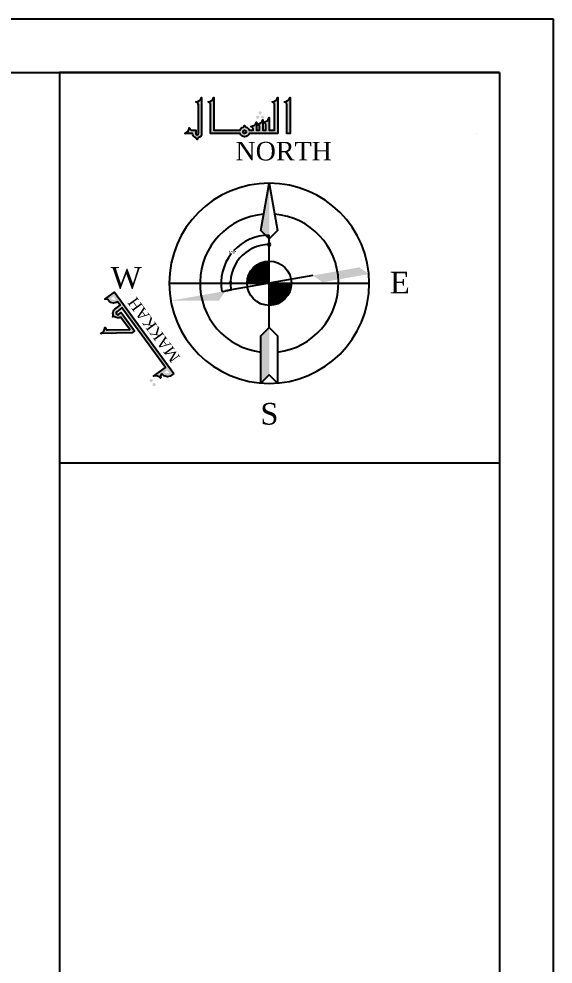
# Model space of a CAD drawing. Header units: inches. Extents: x -6210 to 141093, y -2740 to 21225.
# Drawn here: x 102305 to 103112, y 8334 to 9762 of the extents above; entities that cross this region are included whole.
import ezdxf
from ezdxf.enums import TextEntityAlignment as Align

# ---------------------------------------------------------------- set-up
doc = ezdxf.new("R2010")
doc.units = ezdxf.units.IN
doc.header["$LTSCALE"] = 100
doc.header["$MEASUREMENT"] = 0
doc.layers.add('SEAL', color=5, linetype='Continuous')
doc.layers.add('walls', color=1, linetype='Continuous')
doc.styles.get("Standard").update_dxf_attribs({"font": 'arial.ttf', "height": 4})
doc.styles.add('step1', font='times.ttf')
doc.dimstyles.get("Standard").update_dxf_attribs({"dimtxt": 0.18, "dimasz": 0.18, "dimexe": 0.18, "dimexo": 0.0625, "dimgap": 0.09, "dimtad": 0, "dimtih": 1, "dimtoh": 1, "dimdec": 4, "dimzin": 0, "dimdsep": 46, "dimtxsty": 'Standard', "dimcen": 0.09, "dimadec": 0, "dimazin": 0, "dimtfac": 1, "dimtdec": 4, "dimtofl": 0, "dimtmove": 0, "dimatfit": 3, "dimfxl": 1, "dimtolj": 1, "dimtzin": 0, "dimarcsym": 0})

# ---------------------------------------------------------------- blocks, each defined once
blk = doc.blocks.new('*D25')
at = {"layer": 'Defpoints', "color": 0, "transparency": 16777216}
for p in [(102643.1, 9423), (102683, 9420.9), (102625.3, 9352.1), (102682.9, 9362.3)]:
    blk.add_point(p, dxfattribs=at)
at = {"layer": 'SEAL', "color": 0, "lineweight": -2, "transparency": 16777216}
for p, q in [((102683, 9420.9), (102683, 9435.1)), ((102625.2, 9352.1), (102611.3, 9349.6))]:
    blk.add_line(p, q, dxfattribs=at)
for start, end in [(90.1185, 137.7897), (142.1874, 189.9294)]:
    blk.add_arc((102682.9, 9362.3), 72.6, start, end, dxfattribs=at)
at = {"layer": 'SEAL', "color": 0, "transparency": 16777216}
for points in [[(102682.8, 9434.9), (102682.8, 9434.9), (102683, 9434.9)], [(102611.5, 9349.8), (102611.4, 9349.8), (102611.5, 9349.7)]]:
    blk.add_solid(points, dxfattribs=at)
at = {"layer": 'SEAL', "color": 0, "transparency": 16777216, "insert": (102627.3, 9409), "char_height": 4, "attachment_point": 5}
blk.add_mtext('\\A1;100°', dxfattribs=at)

msp = doc.modelspace()

# ---------------------------------------------------------------- hatches: boundary and pattern name
at = {"layer": 'SEAL'}
h = msp.add_hatch(color=1, dxfattribs=at)
h.paths.add_polyline_path([(102695.89729, 9643.01248, -0.3191193435), (102687.34849, 9636.42354, 0.3397814778), (102687.67811, 9635.80953, -0.3495815692), (102691.00828, 9631.59062), (102691.00828, 9593.40481), (102682.83364, 9593.40481), (102682.83364, 9612.37955, -0.3191193435), (102674.28484, 9605.7906, 0.3397814778), (102674.61446, 9605.17659, -0.3364379126), (102677.94463, 9600.9956), (102677.94463, 9593.40481), (102673.26917, 9593.40481), (102673.26917, 9609.06331, -0.3191193435), (102664.72038, 9602.47437, 0.3397814778), (102665.04999, 9601.86036, -0.3495815692), (102668.38016, 9597.6389), (102668.38016, 9593.40481), (102663.70471, 9593.40481), (102663.70471, 9605.8245, -0.3191193435), (102655.15591, 9599.23555, 0.3397814778), (102655.48553, 9598.62154, -0.3495815692), (102658.8157, 9594.39547), (102658.8157, 9593.40481), (102652.68543, 9593.40481, 0.2451985182), (102647.71132, 9598.03914, -0.3373722318), (102645.75736, 9600.60035, -0.3370545346), (102643.7952, 9598.03686, 0.2448904523), (102638.82932, 9593.40481), (102599.22128, 9593.40481), (102599.22128, 9643.01781, -0.3191193435), (102590.67248, 9636.42886, 0.3397814778), (102591.0021, 9635.81485, -0.3495815692), (102594.33227, 9631.59729), (102594.33227, 9588.50593), (102638.82932, 9588.50593, 0.7071067812), (102652.68543, 9588.50593), (102695.89729, 9588.50593)])
h.paths.add_polyline_path([(102643.30794, 9590.95537, -1), (102648.20681, 9590.95537, -1)], flags=16)
h.paths.add_polyline_path([(102714.40728, 9643.02914, -0.3191193435), (102705.85849, 9636.44019, 0.3397814778), (102706.18811, 9635.82618, -0.3495815692), (102709.51827, 9631.60862), (102709.51827, 9588.51727), (102714.40728, 9588.51727)])
h.paths.add_polyline_path([(102580.7496, 9643.01781, -0.3191193435), (102572.2008, 9636.42886, 0.3397814778), (102572.53042, 9635.81485, -0.3495815692), (102575.86059, 9631.59299), (102575.86059, 9588.50593, -1.0009002003), (102571.99418, 9588.50593), (102571.99418, 9593.40133), (102566.63577, 9593.40133, -0.3495815692), (102562.4182, 9596.73149, 0.3397814778), (102561.80419, 9597.06111, -0.3191193435), (102555.21525, 9588.51232), (102567.09531, 9588.51232, 0.3374609579), (102572.09575, 9581.92103, -0.3226431115), (102573.92245, 9579.38794, -0.3226431115), (102575.74915, 9581.92103, 0.3366570058), (102580.7496, 9588.4926)])
h.paths.add_polyline_path([(102675.37742, 9613.05161, 1), (102670.48841, 9613.05161, 1)], flags=17)
h.paths.add_polyline_path([(102667.91247, 9613.05161, 1), (102663.02346, 9613.05161, 1)], flags=17)
h.paths.add_polyline_path([(102666.75594, 9619.51644, 1), (102671.64495, 9619.51644, 1)], flags=17)
h = msp.add_hatch(color=1, dxfattribs=at)
h.paths.add_polyline_path([(102434.68533, 9338.54058), (102439.24386, 9337.81185, 0.4639651446), (102453.7788, 9334.26097), (102457.6228, 9328.98002), (102449.70138, 9323.21402, 0.3360676352), (102447.1364, 9314.71704, -0.3401326613), (102446.21941, 9311.59062, -0.3401326614), (102449.47635, 9311.50239, 0.3360676352), (102458.35039, 9311.33188), (102472.15102, 9292.37238), (102439.74936, 9291.77801, -0.3495815692), (102435.46651, 9295.03018, 0.3397814778), (102434.84656, 9295.34848, -0.3191193435), (102428.41551, 9286.68028), (102475.66343, 9287.54697), (102479.62415, 9290.42998), (102459.4281, 9318.1756), (102455.47312, 9315.29676, -1.0014481943), (102452.59011, 9319.25748), (102460.50581, 9325.01931), (102526.05362, 9234.9688), (102508.31592, 9222.05752, -0.3191193435), (102518.67404, 9219.02348, 0.3397814778), (102518.97648, 9219.65132, -0.348589414), (102520.41412, 9224.81675), (102521.00939, 9225.25005, 0.4137593405), (102534.68456, 9223.08571), (102538.68373, 9225.9967), (102449.11669, 9349.04518)])
h.paths.add_polyline_path([(102450.89579, 9338.22168, -0.4142135624), (102444.05208, 9339.29939), (102448.01279, 9342.1824)], flags=16)
h.paths.add_polyline_path([(102528.93082, 9231.01606), (102531.81382, 9227.05535, -0.4142135624), (102524.97011, 9228.13305)], flags=16)
h.paths.add_polyline_path([(102503.25524, 9217.30506, 1), (102506.13244, 9213.35232, 1)], flags=17)
h.paths.add_polyline_path([(102507.57848, 9211.36573, 1), (102510.45568, 9207.41299, 1)], flags=17)

# ---------------------------------------------------------------- linework, layer by layer
at = {"layer": 'SEAL', "color": 1}
for p, q in [((102366.16596, 9680.77121), (102366.16596, 6289.31816)), ((103030.96785, 9680.77121), (102366.16596, 9680.77121)), ((103030.96785, 9680.77121), (102366.16596, 9680.77121)), ((103030.96785, 9680.77121), (102366.16596, 9680.77121)), ((102995.78977, 9588.50593), (102995.77324, 9588.50061)), ((102670.40983, 9441.80458), (102682.96334, 9512.94115)), ((102682.96334, 9512.94115), (102695.51685, 9441.80458)), ((102682.96334, 9429.25107), (102670.40983, 9441.80458)), ((102695.51685, 9441.80458), (102682.96334, 9429.25107)), ((102682.96334, 9295.34695), (102682.96334, 9429.25107)), ((102667.68156, 9362.29901), (102667.68156, 9392.08344)), ((102670.29688, 9362.29901), (102670.29688, 9393.28619)), ((102672.91219, 9362.29901), (102672.91219, 9394.23049)), ((102675.52751, 9362.29901), (102675.52751, 9394.93876)), ((102678.14282, 9362.29901), (102678.14282, 9395.42615)), ((102680.75814, 9362.29901), (102680.75814, 9395.70233)), ((102654.60499, 9362.29901), (102654.60499, 9380.08801)), ((102657.2203, 9362.29901), (102657.2203, 9383.69856)), ((102659.83562, 9362.29901), (102659.83562, 9386.50135)), ((102662.45093, 9362.29901), (102662.45093, 9388.75437)), ((102665.06625, 9362.29901), (102665.06625, 9390.58927)), ((102748.89193, 9373.97662), (102617.03525, 9350.65003)), ((102651.98968, 9362.29901), (102651.98968, 9374.99849)), ((102532.32121, 9362.29901), (102833.60547, 9362.29901)), ((102683.37345, 9328.82549), (102683.37345, 9362.29901)), ((102685.98877, 9328.95998), (102685.98877, 9362.29901)), ((102688.60408, 9329.30164), (102688.60408, 9362.29901)), ((102691.2194, 9329.85703), (102691.2194, 9362.29901)), ((102693.83471, 9330.6374), (102693.83471, 9362.29901)), ((102696.45003, 9331.65992), (102696.45003, 9362.29901)), ((102699.06534, 9332.9499), (102699.06534, 9362.29901)), ((102701.68066, 9334.54461), (102701.68066, 9362.29901)), ((102704.29597, 9336.5005), (102704.29597, 9362.29901)), ((102706.91129, 9338.90798), (102706.91129, 9362.29901)), ((102709.5266, 9341.92654), (102709.5266, 9362.29901)), ((102712.14192, 9345.89001), (102712.14192, 9362.29901)), ((102714.75723, 9351.82079), (102714.75723, 9362.29901)), ((102670.40983, 9282.79344), (102682.96334, 9295.34695)), ((102682.96334, 9295.34695), (102695.51685, 9282.79344)), ((102670.40983, 9211.65688), (102670.40983, 9282.79344)), ((102695.51685, 9282.79344), (102695.51685, 9211.65688)), ((102682.96334, 9224.21039), (102670.40983, 9211.65688)), ((102695.51685, 9211.65688), (102682.96334, 9224.21039))]:
    msp.add_line(p, q, dxfattribs=at)
for points in [[(103111.71673, 9761.52009), (103111.71673, 6208.56928), (97819.70999, 6208.56928), (97819.70999, 9761.52009)], [(103030.96785, 9680.77121), (103030.96785, 6289.31816), (97900.45887, 6289.31816), (97900.45887, 9680.77121)]]:
    msp.add_lwpolyline(points, close=True, dxfattribs=at)
for points in [[(102566.59919, 9593.40133), (102571.99418, 9593.40133), (102571.99418, 9588.50246, 1), (102575.86059, 9588.50593), (102575.86059, 9588.50593), (102575.86059, 9631.63386, 0.346926768), (102572.53042, 9635.81485, -0.3397814778), (102572.2008, 9636.42886, 0.3191193435), (102580.7496, 9643.01781), (102580.7496, 9588.50593, -0.3372006444), (102575.74915, 9581.92103, 0.3226431115), (102573.92245, 9579.38794, 0.3226431115), (102572.09575, 9581.92103, -0.3374609579), (102567.09531, 9588.51232), (102555.21525, 9588.51232, 0.3191193435), (102561.80419, 9597.06111, -0.3397814778), (102562.4182, 9596.73149, 0.3472041367), (102566.59919, 9593.40133)], [(102709.51827, 9631.64519, 0.3472041367), (102706.18811, 9635.82618, -0.3397814778), (102705.85849, 9636.44019, 0.3191193435), (102714.40728, 9643.02914), (102714.40728, 9588.51727), (102709.51827, 9588.51727), (102709.51827, 9631.64519)], [(102538.68373, 9225.9967), (102534.70912, 9223.10358, -0.4146674323), (102521.00939, 9225.25005), (102520.40927, 9224.81322, 0.3481993604), (102518.97648, 9219.65132, -0.3397814778), (102518.67404, 9219.02348, 0.3191193435), (102508.31592, 9222.05752), (102526.05362, 9234.9688), (102460.50581, 9325.01931), (102452.58438, 9319.2533, 0.9985538999), (102455.46739, 9315.29259), (102459.4281, 9318.1756), (102479.62415, 9290.42998), (102475.66343, 9287.54697), (102428.41551, 9286.68028, 0.3191193435), (102434.84656, 9295.34848, -0.3397814778), (102435.46651, 9295.03018, 0.3468865536), (102439.70788, 9291.77725), (102472.15102, 9292.37238), (102458.35039, 9311.33188, -0.3383193989), (102449.42983, 9311.53937, 0.3339400474), (102446.21941, 9311.59062, 0.3339400475), (102447.1573, 9314.6614, -0.3383193989), (102449.70138, 9323.21402), (102457.6228, 9328.98002), (102453.7788, 9334.26097, -0.4639651446), (102439.24386, 9337.81185), (102434.68533, 9338.54058), (102449.11669, 9349.04518), (102538.68373, 9225.9967)]]:
    msp.add_lwpolyline(points, format="xyb", dxfattribs=at)
msp.add_lwpolyline([(102695.89729, 9588.50593), (102652.68543, 9588.50593, -0.7071067812), (102638.82932, 9588.50593), (102594.33227, 9588.50593), (102594.33227, 9588.50593), (102594.33227, 9631.63386, 0.3472041367), (102591.0021, 9635.81485, -0.3397814778), (102590.67248, 9636.42886, 0.3191193435), (102599.22128, 9643.01781), (102599.22128, 9593.40481), (102638.82932, 9593.40481, -0.2453138661), (102643.80652, 9598.03999, 0.3369557686), (102645.75737, 9600.61115, 0.3381699552), (102647.70825, 9598.03998, -0.2453131734), (102652.68543, 9593.40481), (102658.8157, 9593.40481), (102658.8157, 9594.44055, 0.3466548835), (102655.48553, 9598.62154, -0.3397814778), (102655.15591, 9599.23555, 0.3191193435), (102663.70471, 9605.8245), (102663.70471, 9593.40481), (102668.38016, 9593.40481), (102668.38016, 9597.67937, 0.3469526012), (102665.04999, 9601.86036, -0.3397814778), (102664.72038, 9602.47437, 0.3191193435), (102673.26917, 9609.06331), (102673.26917, 9593.40481), (102677.94463, 9593.40481), (102677.94463, 9600.9956, 0.3364379126), (102674.61446, 9605.17659, -0.3397814778), (102674.28484, 9605.7906, 0.3191193435), (102682.83364, 9612.37955), (102682.83364, 9593.40481), (102691.00828, 9593.40481), (102691.00828, 9631.62854, 0.3471171411), (102687.67811, 9635.80953, -0.3397814778), (102687.34849, 9636.42354, 0.3191193435), (102695.89729, 9643.01248)], format="xyb", close=True, dxfattribs=at)
for centre, radius in [((102645.75737, 9590.95537), 2.44944), ((102682.96334, 9362.29901), 33.47603)]:
    msp.add_circle(centre, radius, dxfattribs=at)
for centre, radius, start, end in [((102682.96334, 9362.29901), 151.1652, 0, 180), ((102682.96334, 9362.29901), 104.61259, 94.48437871, 263.10789742), ((102682.96334, 9362.29901), 104.61259, 276.89210258, 85.51562129), ((102682.93917, 9362.34967), 58.5324, 89.97634093, 190.07151276), ((102682.96334, 9420.88206), 2.09225, 0, 180), ((102682.96334, 9420.88206), 2.09225, 180, 0), ((102682.96334, 9362.29901), 151.1652, 180, 0)]:
    msp.add_arc(centre, radius, start, end, dxfattribs=at)
for points in [[(102682.96334, 9429.25107), (102670.40983, 9441.80458), (102682.96334, 9512.94115)], [(102833.48922, 9376.19417), (102763.44036, 9363.80192), (102818.94079, 9386.36887), (102748.89193, 9373.97662)], [(102626.68838, 9365.32443), (102621.69119, 9364.8319), (102625.30874, 9352.11368)], [(102617.03525, 9350.65003), (102606.86055, 9336.1016), (102534.62483, 9336.07092)], [(102670.40983, 9211.65688), (102670.40983, 9282.79344), (102682.96334, 9224.21039), (102682.96334, 9295.34695)]]:
    msp.add_solid(points, dxfattribs=at)
at = {"layer": 'walls'}
msp.add_line((102366.16596, 9091.15338), (103030.96785, 9091.15338), dxfattribs=at)

# ---------------------------------------------------------------- texts
at = {"layer": 'SEAL', "color": 1, "style": 'step1'}
for s, height, p in [('NORTH', 27.993555, (102704.7173, 9547.84155)), ('S', 32.65915, (102683.1634, 9148.8992))]:
    msp.add_text(s, height=height, dxfattribs=at).set_placement(p, align=Align.CENTER)
for s, p in [('W', (102466.85632, 9370.14226)), ('E', (102880.19872, 9363.38565))]:
    msp.add_text(s, height=32.65915, dxfattribs=at).set_placement(p, align=Align.MIDDLE)
msp.add_text('MAKKAH', height=16.796133, rotation=126.05089031, dxfattribs=at).set_placement((102549.01221, 9250.74006))

# ---------------------------------------------------------------- dimensions: what is measured, and where the dimension line sits
at = {"layer": 'SEAL', "color": 1}
dim = msp.add_angular_dim_3p(base=(102643.05799, 9422.96747), center=(102682.93917, 9362.34967), p1=(102682.96334, 9420.88206), p2=(102625.30874, 9352.11368), dimstyle='Standard', override={"dimtxt": 4, "dimlunit": 4}, dxfattribs=at)
dim.commit()
dim.dimension.update_dxf_attribs({"geometry": '*D25', "text_midpoint": (102627.33513, 9408.96744)})

doc.saveas('drawing.dxf')
